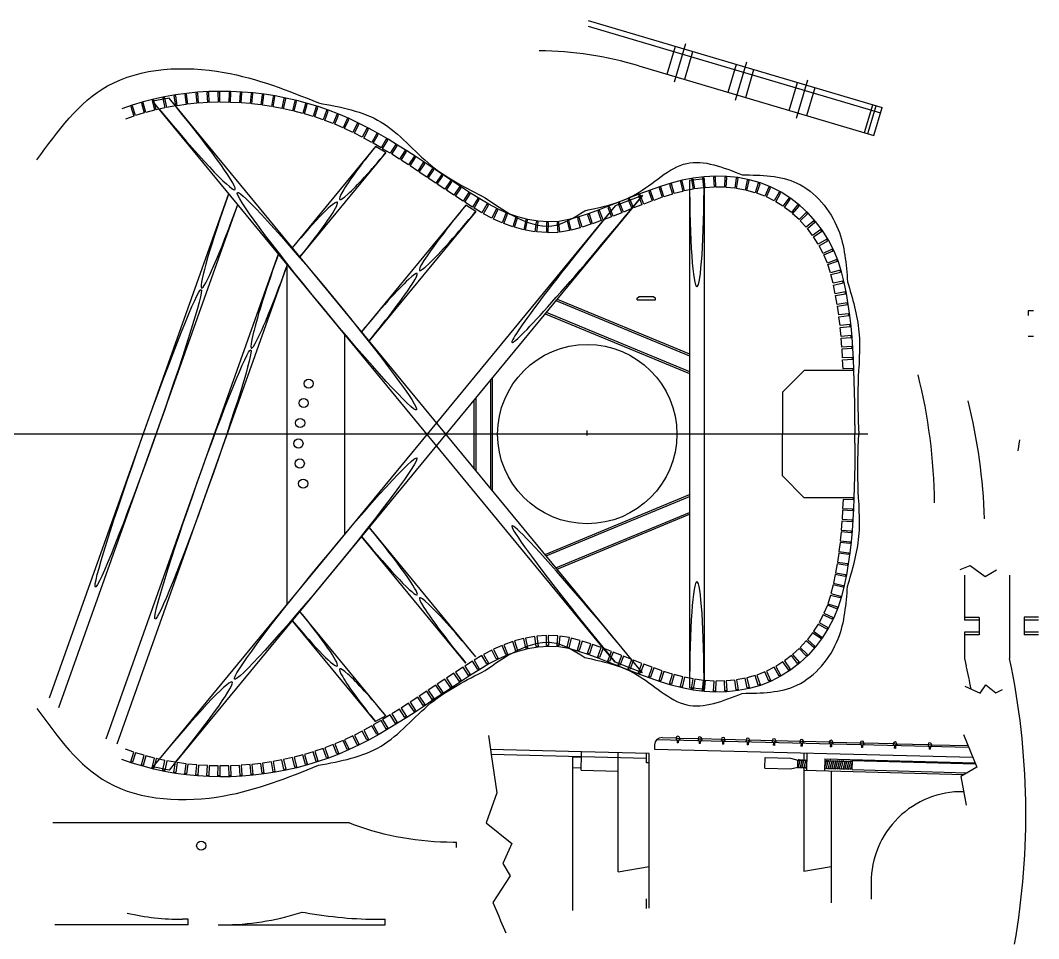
# Model space of a CAD drawing. Header units: metres. Extents: x -397 to 516, y -41 to 728.
# Drawn here: x -61 to 499, y 223 to 728 of the extents above; entities that cross this region are included whole.
import ezdxf

# ---------------------------------------------------------------- set-up
doc = ezdxf.new("R2010")
doc.units = ezdxf.units.M

msp = doc.modelspace()

# ---------------------------------------------------------------- linework, layer by layer
for p, q in [((250.98, 724.52), (411.77, 676.87)), ((251.07, 727.63), (412.62, 679.75)), ((294.46, 698.08), (299, 713.42)), ((298.4, 693.78), (304.65, 714.88)), ((304.05, 695.24), (308.59, 710.58)), ((278.87, 702.7), (408.07, 664.41)), ((328.02, 688.13), (332.56, 703.48)), ((331.96, 683.84), (338.21, 704.93)), ((337.6, 685.29), (342.15, 700.63)), ((365.51, 673.89), (371.77, 694.99)), ((42.42, 688.49), (36.31, 688.11)), ((48.48, 688.64), (42.42, 688.49)), ((54.6, 688.56), (48.48, 688.64)), ((60.72, 688.26), (54.6, 688.56)), ((361.57, 678.19), (366.12, 693.53)), ((371.16, 675.35), (375.71, 690.69)), ((12.17, 684.34), (6.3, 682.83)), ((12.29, 683.85), (11.32, 683.62)), ((11.32, 683.62), (12.63, 678.27)), ((20.63, 684.88), (11.69, 683.15)), ((15.22, 678.87), (11.69, 683.15)), ((18.17, 685.63), (12.17, 684.34)), ((13.6, 678.51), (12.29, 683.85)), ((18.26, 685.14), (17.28, 684.95)), ((17.28, 684.95), (18.34, 679.55)), ((24.21, 686.69), (18.17, 685.63)), ((19.32, 679.74), (18.26, 685.14)), ((24.15, 680.61), (20.63, 684.88)), ((24.28, 686.2), (23.24, 686.04)), ((23.24, 686.04), (24.17, 680.62)), ((30.21, 687.52), (24.21, 686.69)), ((25.09, 680.76), (24.28, 686.2)), ((30.27, 687.02), (29.28, 686.9)), ((29.28, 686.9), (29.97, 681.44)), ((36.31, 688.11), (30.21, 687.52)), ((30.96, 681.56), (30.27, 687.02)), ((36.35, 687.61), (35.35, 687.53)), ((35.35, 687.53), (35.8, 682.05)), ((36.8, 682.13), (36.35, 687.61)), ((42.44, 687.99), (41.39, 687.95)), ((41.39, 687.95), (41.71, 682.46)), ((42.65, 682.49), (42.44, 687.99)), ((48.49, 688.14), (47.49, 688.12)), ((47.49, 688.12), (47.58, 682.62)), ((48.57, 682.64), (48.49, 688.14)), ((53.59, 688.09), (53.44, 682.59)), ((54.59, 688.06), (53.59, 688.09)), ((54.44, 682.56), (54.59, 688.06)), ((59.68, 687.84), (59.3, 682.35)), ((60.68, 687.77), (59.68, 687.84)), ((60.3, 682.28), (60.68, 687.77)), ((66.81, 687.76), (60.72, 688.26)), ((65.71, 687.36), (65.22, 681.88)), ((66.76, 687.26), (65.71, 687.36)), ((66.15, 681.8), (66.76, 687.26)), ((72.83, 687.03), (66.81, 687.76)), ((71.77, 686.67), (71.05, 681.22)), ((72.76, 686.54), (71.77, 686.67)), ((72.04, 681.08), (72.76, 686.54)), ((78.87, 686.09), (72.83, 687.03)), ((77.8, 685.77), (76.85, 680.35)), ((78.79, 685.6), (77.8, 685.77)), ((77.83, 680.18), (78.79, 685.6)), ((84.88, 684.94), (78.87, 686.09)), ((83.75, 684.66), (82.68, 679.27)), ((83.6, 679.08), (84.78, 684.45)), ((84.78, 684.45), (83.75, 684.66)), ((90.79, 683.59), (84.88, 684.94)), ((89.7, 683.34), (88.41, 677.99)), ((89.38, 677.76), (90.67, 683.1)), ((90.67, 683.1), (89.7, 683.34)), ((96.7, 682.02), (90.79, 683.59)), ((0.43, 681.06), (-5.4, 679.05)), ((0.58, 680.58), (-0.37, 680.27)), ((-0.37, 680.27), (1.31, 675.04)), ((6.3, 682.83), (0.43, 681.06)), ((2.26, 675.34), (0.58, 680.58)), ((6.43, 682.34), (5.41, 682.06)), ((5.41, 682.06), (6.97, 676.78)), ((7.86, 677.03), (6.43, 682.34)), ((12.63, 678.27), (7.86, 677.03)), ((18.34, 679.55), (13.6, 678.51)), ((259.5, 382.54), (15.22, 678.87)), ((24.17, 680.62), (19.32, 679.74)), ((274.83, 376.52), (24.15, 680.61)), ((29.97, 681.44), (25.09, 680.76)), ((35.8, 682.05), (30.96, 681.56)), ((41.71, 682.46), (36.8, 682.13)), ((47.58, 682.62), (42.65, 682.49)), ((53.44, 682.59), (48.57, 682.64)), ((59.3, 682.35), (54.44, 682.56)), ((65.22, 681.88), (60.3, 682.28)), ((71.05, 681.22), (66.15, 681.8)), ((76.85, 680.35), (72.04, 681.08)), ((82.68, 679.27), (77.83, 680.18)), ((88.41, 677.99), (83.6, 679.08)), ((94.09, 676.52), (89.38, 677.76)), ((95.6, 681.81), (94.09, 676.52)), ((95.05, 676.25), (96.56, 681.54)), ((96.56, 681.54), (95.6, 681.81)), ((102.56, 680.24), (96.7, 682.02)), ((101.4, 680.09), (99.78, 674.83)), ((100.67, 674.55), (102.4, 679.77)), ((102.4, 679.77), (101.4, 680.09)), ((108.29, 678.28), (102.56, 680.24)), ((107.18, 678.14), (105.34, 672.96)), ((106.28, 672.62), (108.12, 677.81)), ((108.12, 677.81), (107.18, 678.14)), ((114.01, 676.08), (108.29, 678.28)), ((402.87, 665.95), (407.42, 681.29)), ((404.72, 665.4), (409.26, 680.74)), ((408.07, 664.41), (412.62, 679.75)), ((1.31, 675.04), (-3.25, 673.44)), ((6.97, 676.78), (2.26, 675.34)), ((99.78, 674.83), (95.05, 676.25)), ((105.34, 672.96), (100.67, 674.55)), ((110.82, 670.9), (106.28, 672.62)), ((112.89, 675.99), (110.82, 670.9)), ((111.75, 670.52), (113.82, 675.62)), ((113.82, 675.62), (112.89, 675.99)), ((119.61, 673.66), (114.01, 676.08)), ((118.5, 673.62), (116.24, 668.6)), ((117.15, 668.19), (119.41, 673.21)), ((119.41, 673.21), (118.5, 673.62)), ((125.12, 671.06), (119.61, 673.66)), ((116.24, 668.6), (111.75, 670.52)), ((121.58, 666.11), (117.15, 668.19)), ((124, 671.05), (121.58, 666.11)), ((122.48, 665.67), (124.9, 670.61)), ((124.9, 670.61), (124, 671.05)), ((130.53, 668.28), (125.12, 671.06)), ((129.41, 668.3), (126.85, 663.44)), ((127.73, 662.97), (130.3, 667.84)), ((130.3, 667.84), (129.41, 668.3)), ((135.86, 665.34), (130.53, 668.28)), ((126.85, 663.44), (122.48, 665.67)), ((132.03, 660.61), (127.73, 662.97)), ((134.75, 665.4), (132.03, 660.61)), ((132.9, 660.12), (135.62, 664.9)), ((135.62, 664.9), (134.75, 665.4)), ((141.1, 662.29), (135.86, 665.34)), ((139.99, 662.38), (137.17, 657.65)), ((138.02, 657.14), (140.84, 661.86)), ((140.84, 661.86), (139.99, 662.38)), ((146.27, 659.15), (141.1, 662.29)), ((134.14, 658.25), (88.36, 602.72)), ((139.76, 655), (92.51, 597.68)), ((137.17, 657.65), (132.9, 660.12)), ((139.76, 655), (134.14, 658.25)), ((142.25, 654.58), (138.02, 657.14)), ((145.16, 659.25), (142.25, 654.58)), ((143.1, 654.05), (146, 658.72)), ((146, 658.72), (145.16, 659.25)), ((151.37, 655.92), (146.27, 659.15)), ((150.26, 656.04), (147.29, 651.42)), ((148.13, 650.88), (151.1, 655.5)), ((151.1, 655.5), (150.26, 656.04)), ((156.43, 652.63), (151.37, 655.92)), ((147.29, 651.42), (143.1, 654.05)), ((152.28, 648.18), (148.13, 650.88)), ((155.32, 652.76), (152.28, 648.18)), ((153.12, 647.62), (156.15, 652.21)), ((156.15, 652.21), (155.32, 652.76)), ((161.43, 649.32), (156.43, 652.63)), ((160.32, 649.45), (157.28, 644.87)), ((161.15, 648.9), (160.32, 649.45)), ((166.43, 645.98), (161.43, 649.32)), ((157.28, 644.87), (153.12, 647.62)), ((158.11, 644.32), (161.15, 648.9)), ((162.25, 641.56), (158.11, 644.32)), ((165.32, 646.12), (162.25, 641.56)), ((163.08, 641), (166.15, 645.56)), ((166.15, 645.56), (165.32, 646.12)), ((171.4, 642.63), (166.43, 645.98)), ((167.23, 638.21), (163.08, 641)), ((170.3, 642.78), (167.23, 638.21)), ((168.06, 637.65), (171.12, 642.22)), ((171.12, 642.22), (170.3, 642.78)), ((176.37, 639.32), (171.4, 642.63)), ((175.27, 639.46), (172.23, 634.87)), ((173.07, 634.32), (176.1, 638.91)), ((176.1, 638.91), (175.27, 639.46)), ((181.37, 636.02), (176.37, 639.32)), ((296.63, 638.25), (290.75, 636.41)), ((302.62, 639.77), (296.63, 638.25)), ((302.73, 639.28), (301.68, 639.04)), ((301.68, 639.04), (302.97, 633.69)), ((308.63, 640.92), (302.62, 639.77)), ((303.86, 633.9), (302.73, 639.28)), ((313.9, 640.46), (306.73, 639.62)), ((306.73, 639.62), (306.73, 634.46)), ((308.71, 640.43), (307.73, 640.26)), ((307.73, 640.26), (308.63, 634.84)), ((314.79, 641.69), (308.63, 640.92)), ((309.62, 635), (308.71, 640.43)), ((314.84, 641.19), (313.84, 641.09)), ((313.84, 641.09), (314.36, 635.62)), ((314.73, 640.56), (313.9, 640.46)), ((314.73, 640.56), (314.73, 360.07)), ((321.01, 642.02), (314.79, 641.69)), ((315.35, 635.71), (314.84, 641.19)), ((321.02, 641.52), (319.97, 641.5)), ((319.97, 641.5), (320.17, 636)), ((327.25, 641.88), (321.01, 642.02)), ((321.11, 636.02), (321.02, 641.52)), ((326.17, 641.44), (325.91, 635.94)), ((327.22, 641.38), (326.17, 641.44)), ((326.84, 635.89), (327.22, 641.38)), ((333.48, 641.22), (327.25, 641.88)), ((332.36, 640.87), (331.61, 635.42)), ((333.4, 640.73), (332.36, 640.87)), ((332.53, 635.3), (333.4, 640.73)), ((339.54, 640.05), (333.48, 641.22)), ((338.46, 639.78), (337.26, 634.41)), ((338.24, 634.2), (339.44, 639.57)), ((339.44, 639.57), (338.46, 639.78)), ((345.64, 638.34), (339.54, 640.05)), ((344.44, 638.21), (342.84, 632.95)), ((345.47, 637.87), (344.44, 638.21)), ((351.51, 636.03), (345.64, 638.34)), ((172.23, 634.87), (168.06, 637.65)), ((177.23, 631.56), (173.07, 634.32)), ((180.27, 636.15), (177.23, 631.56)), ((178.07, 631.01), (181.1, 635.6)), ((181.1, 635.6), (180.27, 636.15)), ((186.37, 632.78), (181.37, 636.02)), ((185.26, 632.9), (182.29, 628.27)), ((186.1, 632.36), (185.26, 632.9)), ((191.41, 629.62), (186.37, 632.78)), ((285.08, 634.39), (279.36, 632.3)), ((285.24, 633.92), (284.3, 633.59)), ((284.3, 633.59), (286.11, 628.39)), ((290.75, 636.41), (285.08, 634.39)), ((287.05, 628.72), (285.24, 633.92)), ((290.91, 635.94), (289.96, 635.62)), ((289.96, 635.62), (291.72, 630.41)), ((292.67, 630.73), (290.91, 635.94)), ((296.77, 637.77), (295.74, 637.48)), ((295.74, 637.48), (297.35, 632.22)), ((298.23, 632.47), (296.77, 637.77)), ((302.97, 633.69), (298.23, 632.47)), ((308.63, 634.84), (303.86, 633.9)), ((306.73, 634.46), (306.73, 366.16)), ((314.36, 635.62), (309.62, 635)), ((320.17, 636), (315.35, 635.71)), ((325.91, 635.94), (321.11, 636.02)), ((331.61, 635.42), (326.84, 635.89)), ((337.26, 634.41), (332.53, 635.3)), ((342.84, 632.95), (338.24, 634.2)), ((343.68, 632.67), (345.47, 637.87)), ((348.14, 630.96), (343.68, 632.67)), ((350.3, 636.01), (348.14, 630.96)), ((348.96, 630.6), (351.3, 635.58)), ((351.3, 635.58), (350.3, 636.01)), ((357.03, 633.2), (351.51, 636.03)), ((355.91, 633.25), (353.23, 628.45)), ((354.11, 627.96), (356.78, 632.76)), ((356.78, 632.76), (355.91, 633.25)), ((362.33, 629.81), (357.03, 633.2)), ((-45.01, 355.45), (53.47, 632.47)), ((182.29, 628.27), (178.07, 631.01)), ((183.13, 627.73), (186.1, 632.36)), ((187.4, 625.05), (183.13, 627.73)), ((190.3, 629.72), (187.4, 625.05)), ((188.25, 624.52), (191.15, 629.2)), ((191.15, 629.2), (190.3, 629.72)), ((196.45, 626.58), (191.41, 629.62)), ((268.16, 627.91), (262.59, 625.7)), ((280.86, 631.42), (265.75, 625.68)), ((268.35, 627.45), (267.42, 627.08)), ((267.42, 627.08), (269.45, 621.97)), ((273.73, 630.13), (268.16, 627.91)), ((270.38, 622.34), (268.35, 627.45)), ((273.92, 629.66), (272.99, 629.29)), ((272.99, 629.29), (275.02, 624.18)), ((279.36, 632.3), (273.73, 630.13)), ((275.95, 624.55), (273.92, 629.66)), ((280.86, 631.42), (274.83, 624.11)), ((279.54, 631.83), (278.6, 631.47)), ((278.6, 631.47), (280.58, 626.34)), ((281.51, 626.7), (279.54, 631.83)), ((286.11, 628.39), (281.51, 626.7)), ((291.72, 630.41), (287.05, 628.72)), ((297.35, 632.22), (292.67, 630.73)), ((353.23, 628.45), (348.96, 630.6)), ((358.08, 625.46), (354.11, 627.96)), ((361.22, 629.97), (358.08, 625.46)), ((358.9, 624.89), (362.04, 629.4)), ((362.04, 629.4), (361.22, 629.97)), ((367.29, 625.95), (362.33, 629.81)), ((-39.88, 350.17), (58.36, 626.53)), ((183.78, 626.14), (126.41, 556.55)), ((189.24, 622.71), (130.56, 551.52)), ((274.83, 624.11), (172.78, 500.31)), ((189.24, 622.71), (183.78, 626.14)), ((192.56, 621.89), (188.25, 624.52)), ((195.37, 626.62), (192.56, 621.89)), ((193.47, 621.37), (196.2, 626.14)), ((198.02, 618.95), (193.47, 621.37)), ((196.2, 626.14), (195.37, 626.62)), ((201.57, 623.9), (196.45, 626.58)), ((200.49, 623.86), (198.02, 618.95)), ((198.97, 618.49), (201.35, 623.45)), ((201.35, 623.45), (200.49, 623.86)), ((206.85, 621.59), (201.57, 623.9)), ((205.79, 621.48), (203.69, 616.39)), ((206.67, 621.13), (205.79, 621.48)), ((212.28, 619.7), (206.85, 621.59)), ((251.49, 621.56), (245.9, 619.75)), ((257.03, 623.57), (251.49, 621.56)), ((257.21, 623.1), (256.32, 622.76)), ((256.32, 622.76), (258.2, 617.59)), ((262.59, 625.7), (257.03, 623.57)), ((259.18, 617.96), (257.21, 623.1)), ((265.75, 625.68), (259.5, 618.08)), ((262.78, 625.24), (261.88, 624.88)), ((261.88, 624.88), (263.84, 619.75)), ((264.81, 620.12), (262.78, 625.24)), ((269.45, 621.97), (264.81, 620.12)), ((275.02, 624.18), (270.38, 622.34)), ((280.58, 626.34), (275.95, 624.55)), ((362.71, 621.98), (358.9, 624.89)), ((366.15, 626.27), (362.71, 621.98)), ((363.4, 621.39), (366.97, 625.57)), ((366.94, 618.15), (363.4, 621.39)), ((366.97, 625.57), (366.15, 626.27)), ((370.77, 622.1), (366.94, 618.15)), ((371.89, 621.68), (367.29, 625.95)), ((367.58, 617.51), (371.53, 621.33)), ((371.53, 621.33), (370.77, 622.1)), ((376.04, 617.1), (371.89, 621.68)), ((259.5, 618.08), (167.59, 506.6)), ((203.69, 616.39), (198.97, 618.49)), ((204.67, 616), (206.67, 621.13)), ((209.55, 614.27), (204.67, 616)), ((211.23, 619.51), (209.55, 614.27)), ((210.57, 613.95), (212.13, 619.22)), ((212.13, 619.22), (211.23, 619.51)), ((217.82, 618.27), (212.28, 619.7)), ((216.8, 617.99), (215.59, 612.62)), ((216.63, 612.39), (217.72, 617.78)), ((217.72, 617.78), (216.8, 617.99)), ((223.52, 617.34), (217.82, 618.27)), ((222.46, 616.97), (221.77, 611.51)), ((223.45, 616.84), (222.46, 616.97)), ((222.76, 611.38), (223.45, 616.84)), ((229.18, 616.97), (223.52, 617.34)), ((228.17, 616.5), (228.05, 611)), ((229.17, 616.47), (228.17, 616.5)), ((229.05, 610.98), (229.17, 616.47)), ((234.83, 617.21), (229.18, 616.97)), ((234.88, 616.71), (233.88, 616.62)), ((233.88, 616.62), (234.37, 611.14)), ((240.28, 618.17), (234.83, 617.21)), ((235.37, 611.23), (234.88, 616.71)), ((240.4, 617.69), (239.43, 617.45)), ((239.43, 617.45), (240.74, 612.11)), ((245.9, 619.75), (240.28, 618.17)), ((241.71, 612.35), (240.4, 617.69)), ((246.04, 619.27), (245.09, 618.98)), ((245.09, 618.98), (246.68, 613.72)), ((247.63, 614), (246.04, 619.27)), ((251.65, 621.09), (250.71, 620.77)), ((250.71, 620.77), (252.5, 615.57)), ((253.45, 615.89), (251.65, 621.09)), ((258.2, 617.59), (253.45, 615.89)), ((263.84, 619.75), (259.18, 617.96)), ((370.83, 613.96), (367.58, 617.51)), ((375.01, 617.54), (370.83, 613.96)), ((371.48, 613.2), (375.66, 616.78)), ((375.66, 616.78), (375.01, 617.54)), ((379.83, 612.11), (376.04, 617.1)), ((215.59, 612.62), (210.57, 613.95)), ((221.77, 611.51), (216.63, 612.39)), ((228.05, 611), (222.76, 611.38)), ((234.37, 611.14), (229.05, 610.98)), ((240.74, 612.11), (235.37, 611.23)), ((246.68, 613.72), (241.71, 612.35)), ((252.5, 615.57), (247.63, 614)), ((374.35, 609.46), (371.48, 613.2)), ((378.84, 612.64), (374.35, 609.46)), ((374.93, 608.65), (379.42, 611.82)), ((379.42, 611.82), (378.84, 612.64)), ((383.18, 606.81), (379.83, 612.11)), ((377.48, 604.68), (374.93, 608.65)), ((382.25, 607.42), (377.48, 604.68)), ((377.98, 603.82), (382.75, 606.56)), ((382.75, 606.56), (382.25, 607.42)), ((386.07, 601.24), (383.18, 606.81)), ((-13.96, 332.87), (80.77, 599.34)), ((380.22, 599.57), (377.98, 603.82)), ((385.15, 602.01), (380.22, 599.57)), ((380.61, 598.75), (385.61, 601.03)), ((385.61, 601.03), (385.15, 602.01)), ((388.46, 595.43), (386.07, 601.24)), ((-7.94, 330.09), (85.67, 593.41)), ((382.47, 594.32), (380.61, 598.75)), ((387.6, 596.28), (382.47, 594.32)), ((382.78, 593.48), (387.98, 595.27)), ((384.17, 588.92), (382.78, 593.48)), ((387.98, 595.27), (387.6, 596.28)), ((390.23, 589.47), (388.46, 595.43)), ((85.27, 592.28), (85.27, 406.73)), ((389.49, 590.31), (384.17, 588.92)), ((384.43, 587.95), (389.75, 589.35)), ((385.6, 583.19), (384.43, 587.95)), ((389.75, 589.35), (389.49, 590.31)), ((391.67, 583.56), (390.23, 589.47)), ((390.96, 584.42), (385.6, 583.19)), ((385.82, 582.22), (391.19, 583.44)), ((386.83, 577.42), (385.82, 582.22)), ((391.19, 583.44), (390.96, 584.42)), ((392.92, 577.56), (391.67, 583.56)), ((392.23, 578.48), (386.83, 577.42)), ((387.01, 576.48), (392.43, 577.47)), ((392.43, 577.47), (392.23, 578.48)), ((393.95, 571.55), (392.92, 577.56)), ((233.29, 573.72), (306.73, 543.3)), ((233.96, 574.53), (306.73, 544.38)), ((278, 575), (279, 576)), ((278, 574), (278, 575)), ((278, 574), (288, 574)), ((279, 576), (287, 576)), ((287, 576), (288, 575)), ((288, 574), (288, 575)), ((387.87, 571.6), (387.01, 576.48)), ((393.3, 572.51), (387.87, 571.6)), ((388.02, 570.67), (393.46, 571.48)), ((393.46, 571.48), (393.3, 572.51)), ((394.81, 565.55), (393.95, 571.55)), ((227.31, 566.46), (306.73, 533.56)), ((227.97, 567.27), (306.73, 534.64)), ((388.73, 565.8), (388.02, 570.67)), ((394.19, 566.48), (388.73, 565.8)), ((388.86, 564.81), (394.31, 565.49)), ((394.31, 565.49), (394.19, 566.48)), ((395.51, 559.53), (394.81, 565.55)), ((495.86, 568.04), (492.86, 568.04)), ((492.86, 568.04), (492.86, 565.39)), ((389.44, 559.91), (388.86, 564.81)), ((394.91, 560.47), (389.44, 559.91)), ((395.02, 559.48), (394.91, 560.47)), ((116.97, 555.44), (116.97, 445.19)), ((389.55, 558.92), (395.02, 559.48)), ((390.02, 554), (389.55, 558.92)), ((395.5, 554.46), (390.02, 554)), ((395.58, 553.47), (395.5, 554.46)), ((396.08, 553.51), (395.51, 559.53)), ((390.1, 553.01), (395.58, 553.47)), ((390.47, 548.08), (390.1, 553.01)), ((396.52, 547.48), (396.08, 553.51)), ((495.86, 554), (492.86, 554)), ((395.96, 548.44), (390.47, 548.08)), ((390.54, 547.08), (396.03, 547.45)), ((390.82, 542.14), (390.54, 547.08)), ((396.03, 547.45), (395.96, 548.44)), ((396.87, 541.45), (396.52, 547.48)), ((396.31, 542.42), (390.82, 542.14)), ((390.87, 541.14), (396.37, 541.42)), ((391.08, 536.18), (390.87, 541.14)), ((396.37, 541.42), (396.31, 542.42)), ((397.12, 535.42), (396.87, 541.45)), ((357.74, 523.31), (369.74, 535.31)), ((397.12, 535.31), (369.74, 535.31)), ((396.58, 536.4), (391.08, 536.18)), ((396.62, 535.4), (396.58, 536.4)), ((397.3, 529.37), (397.12, 535.42)), ((197.23, 529.97), (197.23, 470.65)), ((198.23, 531.18), (198.23, 469.44)), ((397.42, 523.38), (397.3, 529.37)), ((357.74, 523.31), (357.74, 500.31)), ((397.52, 517.36), (397.42, 523.38)), ((188.23, 519.05), (188.23, 481.57)), ((189.23, 520.27), (189.23, 480.36)), ((397.59, 511.37), (397.52, 517.36)), ((397.66, 505.36), (397.59, 511.37)), ((167.59, 506.6), (162.41, 500.31)), ((397.66, 505.36), (397.66, 500.31)), ((404.74, 500.31), (-95.22, 500.31)), ((162.41, 500.31), (15.22, 321.76)), ((172.78, 500.31), (167.59, 494.02)), ((250.47, 499.58), (250.5, 502.28)), ((357.74, 477.31), (357.74, 500.31)), ((397.66, 495.26), (397.66, 500.31)), ((167.59, 494.02), (24.15, 320.01)), ((397.66, 495.26), (397.59, 489.25)), ((487.31, 491.1), (488.21, 497.1)), ((397.59, 489.25), (397.52, 483.26)), ((397.52, 483.26), (397.42, 477.24)), ((357.74, 477.31), (369.74, 465.31)), ((397.42, 477.24), (397.3, 471.25)), ((397.3, 471.25), (397.12, 465.2)), ((227.31, 434.16), (306.73, 467.06)), ((227.97, 433.36), (306.73, 465.98)), ((397.12, 465.31), (369.74, 465.31)), ((396.62, 465.22), (396.58, 464.22)), ((397.12, 465.2), (396.87, 459.17)), ((391.08, 464.44), (390.87, 459.48)), ((390.87, 459.48), (396.37, 459.2)), ((396.58, 464.22), (391.08, 464.44)), ((396.37, 459.2), (396.31, 458.2)), ((396.87, 459.17), (396.52, 453.14)), ((233.29, 426.9), (306.73, 457.32)), ((233.96, 426.09), (306.73, 456.24)), ((390.82, 458.49), (390.54, 453.54)), ((390.54, 453.54), (396.03, 453.18)), ((396.31, 458.2), (390.82, 458.49)), ((189.24, 377.91), (130.56, 449.1)), ((390.47, 452.55), (390.1, 447.62)), ((395.96, 452.18), (390.47, 452.55)), ((396.03, 453.18), (395.96, 452.18)), ((396.52, 453.14), (396.08, 447.11)), ((183.78, 374.48), (126.41, 444.07)), ((390.02, 446.62), (389.55, 441.71)), ((395.5, 446.16), (390.02, 446.62)), ((390.1, 447.62), (395.58, 447.16)), ((395.58, 447.16), (395.5, 446.16)), ((396.08, 447.11), (395.51, 441.09)), ((389.44, 440.71), (388.86, 435.82)), ((394.91, 440.15), (389.44, 440.71)), ((389.55, 441.71), (395.02, 441.14)), ((395.51, 441.09), (394.81, 435.07)), ((395.02, 441.14), (394.91, 440.15)), ((388.73, 434.82), (388.02, 429.95)), ((394.19, 434.14), (388.73, 434.82)), ((388.86, 435.82), (394.31, 435.13)), ((394.81, 435.07), (393.95, 429.07)), ((394.31, 435.13), (394.19, 434.14)), ((387.87, 429.02), (387.01, 424.14)), ((393.3, 428.11), (387.87, 429.02)), ((388.02, 429.95), (393.46, 429.14)), ((393.95, 429.07), (392.92, 423.06)), ((393.46, 429.14), (393.3, 428.11)), ((455.55, 426.02), (461.04, 428.16)), ((461.04, 428.16), (469.29, 422.05)), ((469.29, 422.05), (475.39, 425.71)), ((386.83, 423.2), (385.82, 418.4)), ((392.23, 422.14), (386.83, 423.2)), ((387.01, 424.14), (392.43, 423.15)), ((392.92, 423.06), (391.67, 417.07)), ((392.43, 423.15), (392.23, 422.14)), ((457.86, 422.79), (457.86, 398.16)), ((482.66, 422.81), (482.66, 398.17)), ((385.6, 417.43), (384.43, 412.67)), ((390.96, 416.2), (385.6, 417.43)), ((385.82, 418.4), (391.19, 417.18)), ((391.67, 417.07), (390.23, 411.15)), ((391.19, 417.18), (390.96, 416.2)), ((384.17, 411.71), (382.78, 407.15)), ((389.49, 410.31), (384.17, 411.71)), ((384.43, 412.67), (389.75, 411.28)), ((390.23, 411.15), (388.46, 405.19)), ((389.75, 411.28), (389.49, 410.31)), ((382.47, 406.3), (380.61, 401.87)), ((387.6, 404.34), (382.47, 406.3)), ((382.78, 407.15), (387.98, 405.35)), ((388.46, 405.19), (386.07, 399.38)), ((387.98, 405.35), (387.6, 404.34)), ((134.14, 342.37), (88.36, 397.91)), ((139.76, 345.62), (92.51, 402.94)), ((380.22, 401.05), (377.98, 396.8)), ((385.15, 398.62), (380.22, 401.05)), ((380.61, 401.87), (385.61, 399.59)), ((386.07, 399.38), (383.18, 393.81)), ((385.61, 399.59), (385.15, 398.62)), ((465.86, 399.64), (457.86, 399.64)), ((465.86, 398.16), (457.86, 398.16)), ((465.86, 399.64), (465.86, 391.49)), ((482.66, 398.17), (482.66, 391.51)), ((490.66, 399.66), (490.66, 391.51)), ((498.57, 399.66), (490.66, 399.66)), ((498.58, 398.17), (490.66, 398.17)), ((377.48, 395.94), (374.93, 391.97)), ((374.93, 391.97), (379.42, 388.8)), ((382.25, 393.2), (377.48, 395.94)), ((377.98, 396.8), (382.75, 394.06)), ((383.18, 393.81), (379.83, 388.51)), ((382.75, 394.06), (382.25, 393.2)), ((209.55, 386.35), (204.67, 384.62)), ((211.23, 381.12), (209.55, 386.35)), ((215.59, 388), (210.57, 386.67)), ((210.57, 386.67), (212.13, 381.4)), ((216.8, 382.64), (215.59, 388)), ((221.77, 389.11), (216.63, 388.23)), ((216.63, 388.23), (217.72, 382.84)), ((222.46, 383.66), (221.77, 389.11)), ((228.05, 389.62), (222.76, 389.24)), ((222.76, 389.24), (223.45, 383.78)), ((228.17, 384.12), (228.05, 389.62)), ((234.37, 389.48), (229.05, 389.65)), ((229.05, 389.65), (229.17, 384.15)), ((233.88, 384), (234.37, 389.48)), ((235.37, 389.39), (234.88, 383.91)), ((240.74, 388.51), (235.37, 389.39)), ((239.43, 383.17), (240.74, 388.51)), ((241.71, 388.28), (240.4, 382.93)), ((246.68, 386.91), (241.71, 388.28)), ((245.09, 381.64), (246.68, 386.91)), ((247.63, 386.62), (246.04, 381.35)), ((252.5, 385.05), (247.63, 386.62)), ((370.83, 386.66), (367.58, 383.11)), ((375.01, 383.08), (370.83, 386.66)), ((374.35, 391.16), (371.48, 387.42)), ((371.48, 387.42), (375.66, 383.84)), ((378.84, 387.99), (374.35, 391.16)), ((379.83, 388.51), (376.04, 383.52)), ((379.42, 388.8), (378.84, 387.99)), ((465.86, 391.49), (457.86, 391.49)), ((457.86, 391.49), (457.86, 377.01)), ((465.86, 390.01), (457.86, 390.01)), ((465.86, 391.49), (465.86, 390.01)), ((482.66, 391.51), (482.66, 377.02)), ((490.66, 391.51), (490.66, 390.02)), ((498.61, 391.51), (490.66, 391.51)), ((498.61, 390.02), (490.66, 390.02)), ((198.02, 381.67), (193.47, 379.26)), ((200.49, 376.76), (198.02, 381.67)), ((203.69, 384.23), (198.97, 382.13)), ((198.97, 382.13), (201.35, 377.18)), ((205.79, 379.14), (203.69, 384.23)), ((204.67, 384.62), (206.67, 379.5)), ((212.28, 380.92), (206.85, 379.03)), ((212.13, 381.4), (211.23, 381.12)), ((217.82, 382.35), (212.28, 380.92)), ((217.72, 382.84), (216.8, 382.64)), ((223.52, 383.29), (217.82, 382.35)), ((223.45, 383.78), (222.46, 383.66)), ((229.18, 383.65), (223.52, 383.29)), ((229.17, 384.15), (228.17, 384.12)), ((234.83, 383.41), (229.18, 383.65)), ((234.88, 383.91), (233.88, 384)), ((240.28, 382.45), (234.83, 383.41)), ((240.4, 382.93), (239.43, 383.17)), ((245.9, 380.87), (240.28, 382.45)), ((246.04, 381.35), (245.09, 381.64)), ((251.49, 379.06), (245.9, 380.87)), ((250.71, 379.86), (252.5, 385.05)), ((253.45, 384.73), (251.65, 379.53)), ((258.2, 383.03), (253.45, 384.73)), ((256.32, 377.86), (258.2, 383.03)), ((259.18, 382.66), (257.21, 377.52)), ((263.84, 380.87), (259.18, 382.66)), ((265.75, 374.94), (259.5, 382.54)), ((261.88, 375.74), (263.84, 380.87)), ((366.94, 382.47), (363.4, 379.23)), ((370.77, 378.53), (366.94, 382.47)), ((367.58, 383.11), (371.53, 379.29)), ((376.04, 383.52), (371.89, 378.94)), ((375.66, 383.84), (375.01, 383.08)), ((187.4, 375.57), (183.13, 372.89)), ((190.3, 370.9), (187.4, 375.57)), ((192.56, 378.73), (188.25, 376.1)), ((188.25, 376.1), (191.15, 371.43)), ((195.37, 374.01), (192.56, 378.73)), ((193.47, 379.26), (196.2, 374.48)), ((201.57, 376.73), (196.45, 374.05)), ((201.35, 377.18), (200.49, 376.76)), ((206.85, 379.03), (201.57, 376.73)), ((206.67, 379.5), (205.79, 379.14)), ((251.65, 379.53), (250.71, 379.86)), ((257.03, 377.06), (251.49, 379.06)), ((257.21, 377.52), (256.32, 377.86)), ((262.59, 374.92), (257.03, 377.06)), ((262.78, 375.39), (261.88, 375.74)), ((264.81, 380.5), (262.78, 375.39)), ((269.45, 378.65), (264.81, 380.5)), ((267.42, 373.54), (269.45, 378.65)), ((270.38, 378.28), (268.35, 373.17)), ((275.02, 376.44), (270.38, 378.28)), ((272.99, 371.33), (275.02, 376.44)), ((275.95, 376.07), (273.92, 370.96)), ((280.86, 369.2), (274.83, 376.52)), ((280.58, 374.28), (275.95, 376.07)), ((358.08, 375.16), (354.11, 372.66)), ((361.22, 370.65), (358.08, 375.16)), ((362.71, 378.64), (358.9, 375.73)), ((358.9, 375.73), (362.04, 371.22)), ((366.15, 374.35), (362.71, 378.64)), ((363.4, 379.23), (366.97, 375.05)), ((366.97, 375.05), (366.15, 374.35)), ((371.89, 378.94), (367.29, 374.67)), ((371.53, 379.29), (370.77, 378.53)), ((457.86, 377.01), (458.79, 373.08)), ((182.29, 372.35), (178.07, 369.61)), ((178.07, 369.61), (181.1, 365.02)), ((185.26, 367.72), (182.29, 372.35)), ((183.13, 372.89), (186.1, 368.26)), ((191.41, 371), (186.37, 367.84)), ((191.15, 371.43), (190.3, 370.9)), ((196.45, 374.05), (191.41, 371)), ((196.2, 374.48), (195.37, 374.01)), ((268.16, 372.71), (262.59, 374.92)), ((280.86, 369.2), (265.75, 374.94)), ((268.35, 373.17), (267.42, 373.54)), ((273.73, 370.49), (268.16, 372.71)), ((273.92, 370.96), (272.99, 371.33)), ((279.36, 368.32), (273.73, 370.49)), ((278.6, 369.15), (280.58, 374.28)), ((281.51, 373.92), (279.54, 368.79)), ((286.11, 372.23), (281.51, 373.92)), ((284.3, 367.04), (286.11, 372.23)), ((287.05, 371.9), (285.24, 366.71)), ((291.72, 370.22), (287.05, 371.9)), ((289.96, 365), (291.72, 370.22)), ((292.67, 369.9), (290.91, 364.68)), ((297.35, 368.4), (292.67, 369.9)), ((348.14, 369.67), (343.68, 367.95)), ((350.3, 364.61), (348.14, 369.67)), ((353.23, 372.18), (348.96, 370.02)), ((348.96, 370.02), (351.3, 365.05)), ((355.91, 367.37), (353.23, 372.18)), ((354.11, 372.66), (356.78, 367.86)), ((362.33, 370.81), (357.03, 367.42)), ((362.04, 371.22), (361.22, 370.65)), ((367.29, 374.67), (362.33, 370.81)), ((172.23, 365.75), (168.06, 362.97)), ((175.27, 361.16), (172.23, 365.75)), ((177.23, 369.06), (173.07, 366.3)), ((173.07, 366.3), (176.1, 361.71)), ((181.37, 364.6), (176.37, 361.3)), ((180.27, 364.47), (177.23, 369.06)), ((181.1, 365.02), (180.27, 364.47)), ((186.37, 367.84), (181.37, 364.6)), ((186.1, 368.26), (185.26, 367.72)), ((279.54, 368.79), (278.6, 369.15)), ((285.08, 366.23), (279.36, 368.32)), ((285.24, 366.71), (284.3, 367.04)), ((290.75, 364.21), (285.08, 366.23)), ((290.91, 364.68), (289.96, 365)), ((296.63, 362.37), (290.75, 364.21)), ((295.74, 363.15), (297.35, 368.4)), ((298.23, 368.16), (296.77, 362.85)), ((302.97, 366.93), (298.23, 368.16)), ((301.68, 361.58), (302.97, 366.93)), ((303.86, 366.73), (302.73, 361.34)), ((308.63, 365.78), (303.86, 366.73)), ((306.73, 366.16), (306.73, 360.98)), ((307.73, 360.36), (308.63, 365.78)), ((309.62, 365.62), (308.71, 360.19)), ((314.36, 365), (309.62, 365.62)), ((313.84, 359.53), (314.36, 365)), ((315.35, 364.91), (314.84, 359.43)), ((320.17, 364.62), (315.35, 364.91)), ((319.97, 359.12), (320.17, 364.62)), ((321.11, 364.6), (321.02, 359.1)), ((325.91, 364.68), (321.11, 364.6)), ((326.17, 359.18), (325.91, 364.68)), ((331.61, 365.2), (326.84, 364.73)), ((326.84, 364.73), (327.22, 359.24)), ((332.36, 359.75), (331.61, 365.2)), ((337.26, 366.21), (332.53, 365.32)), ((332.53, 365.32), (333.4, 359.89)), ((338.46, 360.84), (337.26, 366.21)), ((342.84, 367.67), (338.24, 366.42)), ((338.24, 366.42), (339.44, 361.06)), ((344.44, 362.41), (342.84, 367.67)), ((343.68, 367.95), (345.47, 362.75)), ((351.51, 364.59), (345.64, 362.28)), ((351.3, 365.05), (350.3, 364.61)), ((357.03, 367.42), (351.51, 364.59)), ((356.78, 367.86), (355.91, 367.37)), ((162.25, 359.07), (158.11, 356.31)), ((165.32, 354.5), (162.25, 359.07)), ((167.23, 362.41), (163.08, 359.62)), ((163.08, 359.62), (166.15, 355.06)), ((170.3, 357.85), (167.23, 362.41)), ((168.06, 362.97), (171.12, 358.4)), ((171.12, 358.4), (170.3, 357.85)), ((176.37, 361.3), (171.4, 357.99)), ((176.1, 361.71), (175.27, 361.16)), ((296.77, 362.85), (295.74, 363.15)), ((302.62, 360.85), (296.63, 362.37)), ((302.73, 361.34), (301.68, 361.58)), ((308.63, 359.7), (302.62, 360.85)), ((313.9, 360.16), (306.73, 360.98)), ((308.71, 360.19), (307.73, 360.36)), ((314.79, 358.94), (308.63, 359.7)), ((314.84, 359.43), (313.84, 359.53)), ((314.73, 360.07), (313.9, 360.16)), ((321.01, 358.6), (314.79, 358.94)), ((321.02, 359.1), (319.97, 359.12)), ((327.25, 358.74), (321.01, 358.6)), ((327.22, 359.24), (326.17, 359.18)), ((333.48, 359.4), (327.25, 358.74)), ((333.4, 359.89), (332.36, 359.75)), ((339.54, 360.57), (333.48, 359.4)), ((339.44, 361.06), (338.46, 360.84)), ((345.64, 362.28), (339.54, 360.57)), ((345.47, 362.75), (344.44, 362.41)), ((457.99, 361.89), (466.54, 357.92)), ((466.54, 357.92), (469.59, 362.5)), ((469.59, 362.5), (475.09, 358.23)), ((475.09, 358.23), (478.75, 360.06)), ((157.28, 355.76), (153.12, 353)), ((153.12, 353), (156.15, 348.41)), ((160.32, 351.17), (157.28, 355.76)), ((158.11, 356.31), (161.15, 351.72)), ((166.43, 354.64), (161.43, 351.3)), ((166.15, 355.06), (165.32, 354.5)), ((171.4, 357.99), (166.43, 354.64)), ((147.29, 349.21), (143.1, 346.57)), ((150.26, 344.58), (147.29, 349.21)), ((152.28, 352.45), (148.13, 349.75)), ((148.13, 349.75), (151.1, 345.12)), ((156.43, 347.99), (151.37, 344.7)), ((155.32, 347.86), (152.28, 352.45)), ((156.15, 348.41), (155.32, 347.86)), ((161.43, 351.3), (156.43, 347.99)), ((161.15, 351.72), (160.32, 351.17)), ((137.17, 342.97), (132.9, 340.5)), ((139.76, 345.62), (134.14, 342.37)), ((139.99, 338.25), (137.17, 342.97)), ((142.25, 346.04), (138.02, 343.48)), ((138.02, 343.48), (140.84, 338.76)), ((146.27, 341.47), (141.1, 338.33)), ((145.16, 341.37), (142.25, 346.04)), ((143.1, 346.57), (146, 341.9)), ((146, 341.9), (145.16, 341.37)), ((151.37, 344.7), (146.27, 341.47)), ((151.1, 345.12), (150.26, 344.58)), ((126.85, 337.18), (122.48, 334.95)), ((129.41, 332.32), (126.85, 337.18)), ((132.03, 340.01), (127.73, 337.65)), ((127.73, 337.65), (130.3, 332.78)), ((134.75, 335.23), (132.03, 340.01)), ((132.9, 340.5), (135.62, 335.72)), ((141.1, 338.33), (135.86, 335.29)), ((140.84, 338.76), (139.99, 338.25)), ((116.24, 332.02), (111.75, 330.1)), ((118.5, 327), (116.24, 332.02)), ((121.58, 334.51), (117.15, 332.43)), ((117.15, 332.43), (119.41, 327.41)), ((124, 329.58), (121.58, 334.51)), ((122.48, 334.95), (124.9, 330.01)), ((130.53, 332.34), (125.12, 329.57)), ((130.3, 332.78), (129.41, 332.32)), ((135.86, 335.29), (130.53, 332.34)), ((135.62, 335.72), (134.75, 335.23)), ((196.18, 334.64), (197.29, 327.07)), ((460.23, 328.16), (288.73, 332.42)), ((291.64, 333.57), (299.33, 333.37)), ((299.33, 333.37), (299.3, 332.15)), ((300, 332.14), (299.96, 330.64)), ((300.56, 330.62), (299.96, 330.64)), ((300.6, 332.12), (300.56, 330.62)), ((301.33, 333.32), (301.3, 332.11)), ((301.33, 333.32), (311.41, 333.05)), ((311.41, 333.05), (311.38, 331.86)), ((312.08, 331.84), (312.04, 330.34)), ((312.64, 330.32), (312.04, 330.34)), ((312.68, 331.82), (312.64, 330.32)), ((313.41, 333), (313.38, 331.81)), ((313.41, 333), (324.21, 332.72)), ((324.21, 332.72), (324.18, 331.54)), ((324.88, 331.52), (324.84, 330.02)), ((325.48, 331.51), (325.44, 330.01)), ((326.21, 332.66), (326.18, 331.49)), ((326.21, 332.66), (337.77, 332.36)), ((337.77, 332.36), (337.74, 331.2)), ((338.44, 331.18), (338.4, 329.68)), ((339.04, 331.17), (339, 329.67)), ((339.77, 332.31), (339.74, 331.15)), ((339.77, 332.31), (352.13, 331.98)), ((352.13, 331.98), (352.1, 330.84)), ((352.8, 330.83), (352.77, 329.33)), ((353.4, 330.81), (353.37, 329.31)), ((354.13, 331.93), (354.1, 330.79)), ((354.13, 331.93), (367.35, 331.59)), ((367.35, 331.59), (367.32, 330.47)), ((368.02, 330.45), (367.98, 328.95)), ((368.62, 330.43), (368.58, 328.93)), ((369.35, 331.53), (369.32, 330.42)), ((369.35, 331.53), (383.48, 331.16)), ((383.48, 331.16), (383.45, 330.07)), ((385.48, 331.11), (385.45, 330.02)), ((385.48, 331.11), (400.56, 330.72)), ((400.56, 330.72), (400.53, 329.64)), ((402.56, 330.66), (402.53, 329.59)), ((402.56, 330.66), (418.66, 330.24)), ((418.66, 330.24), (418.63, 329.19)), ((457.25, 335.31), (464.7, 317.42)), ((1.31, 325.58), (-3.25, 327.18)), ((-0.37, 320.35), (1.31, 325.58)), ((2.26, 325.28), (0.58, 320.04)), ((6.97, 323.84), (2.26, 325.28)), ((99.78, 325.79), (95.05, 324.37)), ((101.4, 320.53), (99.78, 325.79)), ((105.34, 327.66), (100.67, 326.08)), ((100.67, 326.08), (102.4, 320.85)), ((107.18, 322.48), (105.34, 327.66)), ((110.82, 329.73), (106.28, 328)), ((106.28, 328), (108.12, 322.81)), ((112.89, 324.63), (110.82, 329.73)), ((111.75, 330.1), (113.82, 325.01)), ((113.82, 325.01), (112.89, 324.63)), ((119.61, 326.96), (114.01, 324.54)), ((119.41, 327.41), (118.5, 327)), ((125.12, 329.57), (119.61, 326.96)), ((124.9, 330.01), (124, 329.58)), ((247.4, 325.76), (197.29, 327.07)), ((197.29, 327.07), (197.69, 324.26)), ((247.32, 322.96), (247.4, 325.76)), ((284.48, 324.79), (247.4, 325.76)), ((267.48, 315.21), (267.48, 325.23)), ((282.98, 319.78), (282.98, 324.78)), ((284.48, 262.8), (284.48, 324.78)), ((287.54, 329.68), (287.48, 327.29)), ((287.48, 327.29), (462.47, 322.77)), ((325.44, 330.01), (324.84, 330.02)), ((339, 329.67), (338.4, 329.68)), ((353.37, 329.31), (352.77, 329.33)), ((368.58, 328.93), (367.98, 328.95)), ((369.48, 325.17), (369.48, 321.16)), ((371.16, 315.62), (371.41, 325.11)), ((384.15, 330.05), (384.11, 328.55)), ((384.71, 328.53), (384.11, 328.55)), ((384.75, 330.03), (384.71, 328.53)), ((401.23, 329.62), (401.19, 328.13)), ((401.79, 328.11), (401.19, 328.13)), ((401.83, 329.61), (401.79, 328.11)), ((419.33, 329.18), (419.29, 327.68)), ((419.89, 327.66), (419.29, 327.68)), ((419.93, 329.16), (419.89, 327.66)), ((420.66, 330.19), (420.63, 329.14)), ((420.66, 330.19), (437.84, 329.74)), ((437.84, 329.74), (437.81, 328.72)), ((438.51, 328.7), (438.47, 327.2)), ((439.07, 327.19), (438.47, 327.2)), ((439.11, 328.68), (439.07, 327.19)), ((439.83, 329.69), (439.81, 328.67)), ((439.83, 329.69), (459.81, 329.17)), ((0.43, 319.57), (-5.4, 321.58)), ((0.58, 320.04), (-0.37, 320.35)), ((6.3, 317.79), (0.43, 319.57)), ((5.41, 318.57), (6.97, 323.84)), ((7.86, 323.59), (6.43, 318.28)), ((12.63, 322.35), (7.86, 323.59)), ((11.32, 317.01), (12.63, 322.35)), ((15.22, 321.76), (11.69, 317.47)), ((13.6, 322.11), (12.29, 316.77)), ((18.34, 321.07), (13.6, 322.11)), ((17.28, 315.67), (18.34, 321.07)), ((19.32, 320.88), (18.26, 315.48)), ((24.17, 320), (19.32, 320.88)), ((24.15, 320.01), (20.63, 315.74)), ((23.24, 314.58), (24.17, 320)), ((25.09, 319.86), (24.28, 314.42)), ((29.97, 319.18), (25.09, 319.86)), ((29.28, 313.73), (29.97, 319.18)), ((30.96, 319.06), (30.27, 313.6)), ((35.8, 318.57), (30.96, 319.06)), ((71.05, 319.41), (66.15, 318.83)), ((71.77, 313.95), (71.05, 319.41)), ((76.85, 320.27), (72.04, 319.54)), ((72.04, 319.54), (72.76, 314.09)), ((77.8, 314.85), (76.85, 320.27)), ((82.68, 321.35), (77.83, 320.44)), ((77.83, 320.44), (78.79, 315.02)), ((83.75, 315.96), (82.68, 321.35)), ((88.41, 322.63), (83.6, 321.54)), ((83.6, 321.54), (84.78, 316.17)), ((89.7, 317.28), (88.41, 322.63)), ((94.09, 324.1), (89.38, 322.86)), ((89.38, 322.86), (90.67, 317.52)), ((95.6, 318.81), (94.09, 324.1)), ((95.05, 324.37), (96.56, 319.09)), ((96.56, 319.09), (95.6, 318.81)), ((102.56, 320.38), (96.7, 318.61)), ((102.4, 320.85), (101.4, 320.53)), ((108.29, 322.34), (102.56, 320.38)), ((108.12, 322.81), (107.18, 322.48)), ((114.01, 324.54), (108.29, 322.34)), ((247.32, 322.96), (197.69, 324.26)), ((197.69, 324.26), (200.76, 303.19)), ((242.48, 316.88), (242.48, 323.08)), ((247.32, 322.76), (242.48, 322.88)), ((247.16, 316.76), (247.32, 322.96)), ((282.98, 322.02), (247.32, 322.96)), ((284.48, 319.78), (282.98, 319.78)), ((348.16, 316.72), (348.32, 322.72)), ((348.32, 322.72), (362.16, 322.36)), ((362.16, 322.36), (366.16, 321.25)), ((366.16, 319.55), (366.74, 321.73)), ((366.16, 321.25), (371.16, 321.12)), ((366.16, 317.25), (366.26, 321.22)), ((366.45, 316.74), (367.77, 321.71)), ((367.48, 316.71), (368.79, 321.68)), ((368.5, 316.69), (369.82, 321.65)), ((369.53, 316.66), (370.85, 321.63)), ((381.16, 321.86), (463.76, 319.68)), ((381.16, 315.35), (381.33, 321.85)), ((381.16, 317.6), (382.15, 321.33)), ((381.16, 320.85), (396.16, 320.46)), ((381.86, 316.33), (383.18, 321.3)), ((382.89, 316.31), (384.21, 321.27)), ((383.92, 316.28), (385.23, 321.25)), ((384.94, 316.25), (386.26, 321.22)), ((385.97, 316.23), (387.29, 321.19)), ((387, 316.2), (388.32, 321.17)), ((388.03, 316.17), (389.34, 321.14)), ((389.05, 316.15), (390.37, 321.11)), ((390.08, 316.12), (391.4, 321.09)), ((391.11, 316.09), (392.43, 321.06)), ((392.13, 316.06), (393.45, 321.03)), ((393.16, 316.04), (394.48, 321)), ((394.19, 316.01), (395.51, 320.98)), ((395.22, 315.98), (396.16, 319.54)), ((396.16, 315.96), (396.29, 320.96)), ((396.16, 320.96), (463.97, 319.18)), ((6.43, 318.28), (5.41, 318.57)), ((12.17, 316.28), (6.3, 317.79)), ((12.29, 316.77), (11.32, 317.01)), ((20.63, 315.74), (11.69, 317.47)), ((18.17, 314.99), (12.17, 316.28)), ((18.26, 315.48), (17.28, 315.67)), ((24.21, 313.93), (18.17, 314.99)), ((24.28, 314.42), (23.24, 314.58)), ((30.21, 313.1), (24.21, 313.93)), ((30.27, 313.6), (29.28, 313.73)), ((35.35, 313.09), (35.8, 318.57)), ((36.8, 318.49), (36.35, 313.01)), ((41.71, 318.17), (36.8, 318.49)), ((41.39, 312.68), (41.71, 318.17)), ((42.65, 318.13), (42.44, 312.63)), ((47.58, 318), (42.65, 318.13)), ((47.49, 312.5), (47.58, 318)), ((48.57, 317.98), (48.49, 312.48)), ((53.44, 318.03), (48.57, 317.98)), ((53.59, 312.54), (53.44, 318.03)), ((59.3, 318.27), (54.44, 318.06)), ((54.44, 318.06), (54.59, 312.56)), ((59.68, 312.79), (59.3, 318.27)), ((65.22, 318.74), (60.3, 318.34)), ((60.3, 318.34), (60.68, 312.86)), ((65.71, 313.26), (65.22, 318.74)), ((66.15, 318.83), (66.76, 313.36)), ((72.83, 313.59), (66.81, 312.86)), ((72.76, 314.09), (71.77, 313.95)), ((78.87, 314.53), (72.83, 313.59)), ((78.79, 315.02), (77.8, 314.85)), ((84.88, 315.68), (78.87, 314.53)), ((84.78, 316.17), (83.75, 315.96)), ((90.79, 317.03), (84.88, 315.68)), ((90.67, 317.52), (89.7, 317.28)), ((96.7, 318.61), (90.79, 317.03)), ((247.16, 316.76), (242.48, 316.88)), ((242.48, 238.59), (242.48, 316.88)), ((247.13, 315.75), (247.16, 316.76)), ((247.13, 315.75), (267.48, 315.21)), ((267.48, 259.8), (267.48, 315.21)), ((348.16, 316.72), (362.16, 316.35)), ((362.16, 316.35), (366.16, 317.25)), ((366.16, 317.25), (371.16, 317.12)), ((369.48, 317.16), (369.48, 260.15)), ((369.48, 315.66), (457.71, 313.34)), ((370.56, 316.63), (371.16, 318.9)), ((381.16, 316.85), (396.16, 316.46)), ((384.48, 315.27), (384.48, 242.8)), ((396.16, 315.96), (459.35, 314.3)), ((464.7, 317.42), (455.76, 312.2)), ((36.31, 312.51), (30.21, 313.1)), ((36.35, 313.01), (35.35, 313.09)), ((42.42, 312.14), (36.31, 312.51)), ((42.44, 312.63), (41.39, 312.68)), ((48.48, 311.98), (42.42, 312.14)), ((48.49, 312.48), (47.49, 312.5)), ((54.6, 312.06), (48.48, 311.98)), ((54.59, 312.56), (53.59, 312.54)), ((60.72, 312.36), (54.6, 312.06)), ((60.68, 312.86), (59.68, 312.79)), ((66.81, 312.86), (60.72, 312.36)), ((66.76, 313.36), (65.71, 313.26)), ((455.76, 312.2), (458.74, 296.54)), ((200.76, 303.19), (194.96, 286.7)), ((119.74, 286.67), (-43.21, 286.67)), ((119.74, 286.67), (122.01, 285.84)), ((194.96, 286.7), (209.01, 275.4)), ((176.77, 276.18), (178.54, 276.18)), ((178.54, 273.18), (178.54, 276.18)), ((209.01, 275.4), (204.12, 264.4)), ((204.12, 264.4), (208.09, 257.68)), ((208.09, 257.68), (198.63, 243.03)), ((267.48, 259.8), (284.48, 262.8)), ((284.48, 245.11), (284.48, 262.8)), ((369.48, 260.15), (384.48, 262.8)), ((406.48, 253.86), (406.48, 244.89)), ((198.63, 243.03), (201.82, 235.38)), ((282.98, 242.16), (282.98, 244.97)), ((282.98, 239.65), (282.98, 242.16)), ((284.48, 239.78), (284.48, 245.11)), ((92.52, 237.33), (93.81, 237.74)), ((93.81, 237.74), (95.4, 237.45)), ((201.82, 235.38), (202.84, 232.95)), ((31.11, 230.74), (-42.15, 230.74)), ((31.11, 233.74), (27.98, 233.74)), ((31.11, 230.74), (31.11, 233.74)), ((47.61, 230.74), (47.61, 230.74)), ((47.61, 230.74), (50.07, 230.74)), ((47.61, 230.74), (139.46, 230.74)), ((136.55, 233.74), (139.46, 233.74)), ((139.46, 230.74), (139.46, 233.74)), ((202.84, 232.95), (205.65, 226.23))]:
    msp.add_line(p, q)
for centre, radius in [((250.48, 500.31), 49.25), ((97.34, 528.05), 2.5), ((94.61, 517.39), 2.5), ((92.69, 506.43), 2.5), ((91.76, 495.15), 2.5), ((92.49, 484.17), 2.5), ((94.33, 473.1), 2.5), ((38.29, 274.17), 2.5)]:
    msp.add_circle(centre, radius)
for centre, radius, start, end in [((222.04, 510.94), 200, 73.4926, 89.4395), ((141.37, 459.88), 300, 0.5276, 14.0956), ((168.96, 445.01), 300, 1.675, 14.1915), ((77.94, 291.56), 413.65, 350.0405, 11.9229), ((166.74, 304.45), 300, 10.7205, 13.2244), ((291.54, 329.57), 4, 88.5, 178.5), ((300.3, 332.13), 1, 358.5781, 178.5781), ((300.33, 333.34), 1, 358.5, 178.5), ((312.38, 331.83), 1, 358.5781, 178.5781), ((312.41, 333.03), 1, 358.5, 178.5), ((325.18, 331.51), 1, 358.5781, 178.5781), ((325.21, 332.69), 1, 358.5, 178.5), ((338.74, 331.18), 1, 358.5781, 178.5781), ((338.77, 332.33), 1, 358.5, 178.5), ((353.1, 330.82), 1, 358.5781, 178.5781), ((353.13, 331.96), 1, 358.5, 178.5), ((368.32, 330.44), 1, 358.5781, 178.5781), ((368.35, 331.56), 1, 358.5, 178.5), ((384.45, 330.04), 1, 358.5781, 178.5781), ((384.48, 331.14), 1, 358.5, 178.5), ((401.53, 329.62), 1, 358.5781, 178.5781), ((401.56, 330.69), 1, 358.5, 178.5), ((419.66, 330.22), 1, 358.5, 178.5), ((438.83, 329.71), 1, 358.5, 178.5), ((419.63, 329.17), 1, 358.5781, 178.5781), ((438.81, 328.69), 1, 358.5781, 178.5781), ((456.48, 253.86), 50, 89.0034, 180), ((176.77, 436.18), 160, 249.9842, 270), ((27.98, 373.74), 140, 257.4712, 270), ((50.07, 370.74), 140, 270, 287.6501), ((136.55, 463.74), 230, 259.6952, 270)]:
    msp.add_arc(centre, radius, start, end)
for centre, major_axis, ratio, start_param, end_param in [((19.64, 679.8), (37.28, -45.22), 0.06825, 4.676766, 1.532565), ((136.95, 656.62), (-22.54, -27.34), 0.090312, -7.838883, -4.69729), ((310.73, 640.09), (0, -58.78), 0.068054, 4.720355, 1.578762), ((55.92, 629.5), (-17.38, -48.88), 0.063617, 4.674288, 1.532695), ((90.44, 600.2), (22.68, 27.51), 0.089749, -7.871425, -4.729833), ((273.29, 628.54), (-64.22, -77.92), 0.039525, 4.781639, 1.640046), ((186.51, 624.43), (-28.22, -34.23), 0.07214, -7.844668, -4.703075), ((83.21, 596.35), (-17.37, -48.85), 0.063648, 4.673787, 1.533159), ((128.49, 554.04), (28.51, 34.59), 0.071391, -7.867858, -4.726265), ((128.49, 446.58), (28.51, -34.59), 0.071391, 4.726265, 1.584672), ((273.29, 372.08), (-64.22, 77.92), 0.039525, -7.923232, -4.781639), ((310.73, 360.53), (0, 58.78), 0.068054, -7.861947, -4.720355), ((186.51, 376.2), (-28.22, 34.23), 0.07214, 4.703075, 1.561483), ((90.44, 400.42), (22.68, -27.51), 0.089749, 4.729833, 1.58824), ((136.95, 344), (-22.54, 27.34), 0.090312, 4.69729, 1.555698), ((19.64, 320.82), (35.66, 43.26), 0.071355, 4.752358, 1.608038)]:
    msp.add_ellipse(centre, major_axis=major_axis, ratio=ratio, start_param=start_param, end_param=end_param)
for centre, major_axis, ratio in [((107.42, 573.31), (-49.23, 59.72), 0.051683), ((9.16, 497.99), (29.04, 81.69), 0.038062), ((39.22, 472.59), (26.29, 73.97), 0.042038), ((106.68, 426.42), (-50.12, -60.8), 0.050766)]:
    msp.add_ellipse(centre, major_axis=major_axis, ratio=ratio)
for points in [[(-51.98, 651.06), (-13.21, 691.59), (50.85, 699.05), (102.77, 682.27)], [(102.77, 682.27), (137.18, 671.72), (164.6, 648.03), (194.36, 630.21)], [(249.17, 623.07), (277.15, 632.14), (305.18, 649.05), (335.72, 642.74)], [(335.72, 642.74), (365.76, 638.24), (388.42, 612.73), (393.58, 583.95)], [(194.36, 630.21), (210.3, 620.04), (231.05, 614.77), (249.17, 623.07)], [(393.58, 583.95), (399.85, 556.51), (399.35, 528.26), (399.74, 500.31)], [(393.58, 416.67), (399.85, 444.11), (399.35, 472.36), (399.74, 500.31)], [(335.72, 357.88), (365.76, 362.38), (388.42, 387.89), (393.58, 416.67)], [(194.36, 370.41), (210.3, 380.58), (231.05, 385.85), (249.17, 377.55)], [(249.17, 377.55), (277.15, 368.48), (305.18, 351.57), (335.72, 357.88)], [(102.77, 318.36), (137.18, 328.9), (164.6, 352.59), (194.36, 370.41)], [(-51.98, 349.56), (-13.21, 309.03), (50.85, 301.57), (102.77, 318.36)]]:
    msp.add_spline(points, degree=3)

doc.saveas('drawing.dxf')
